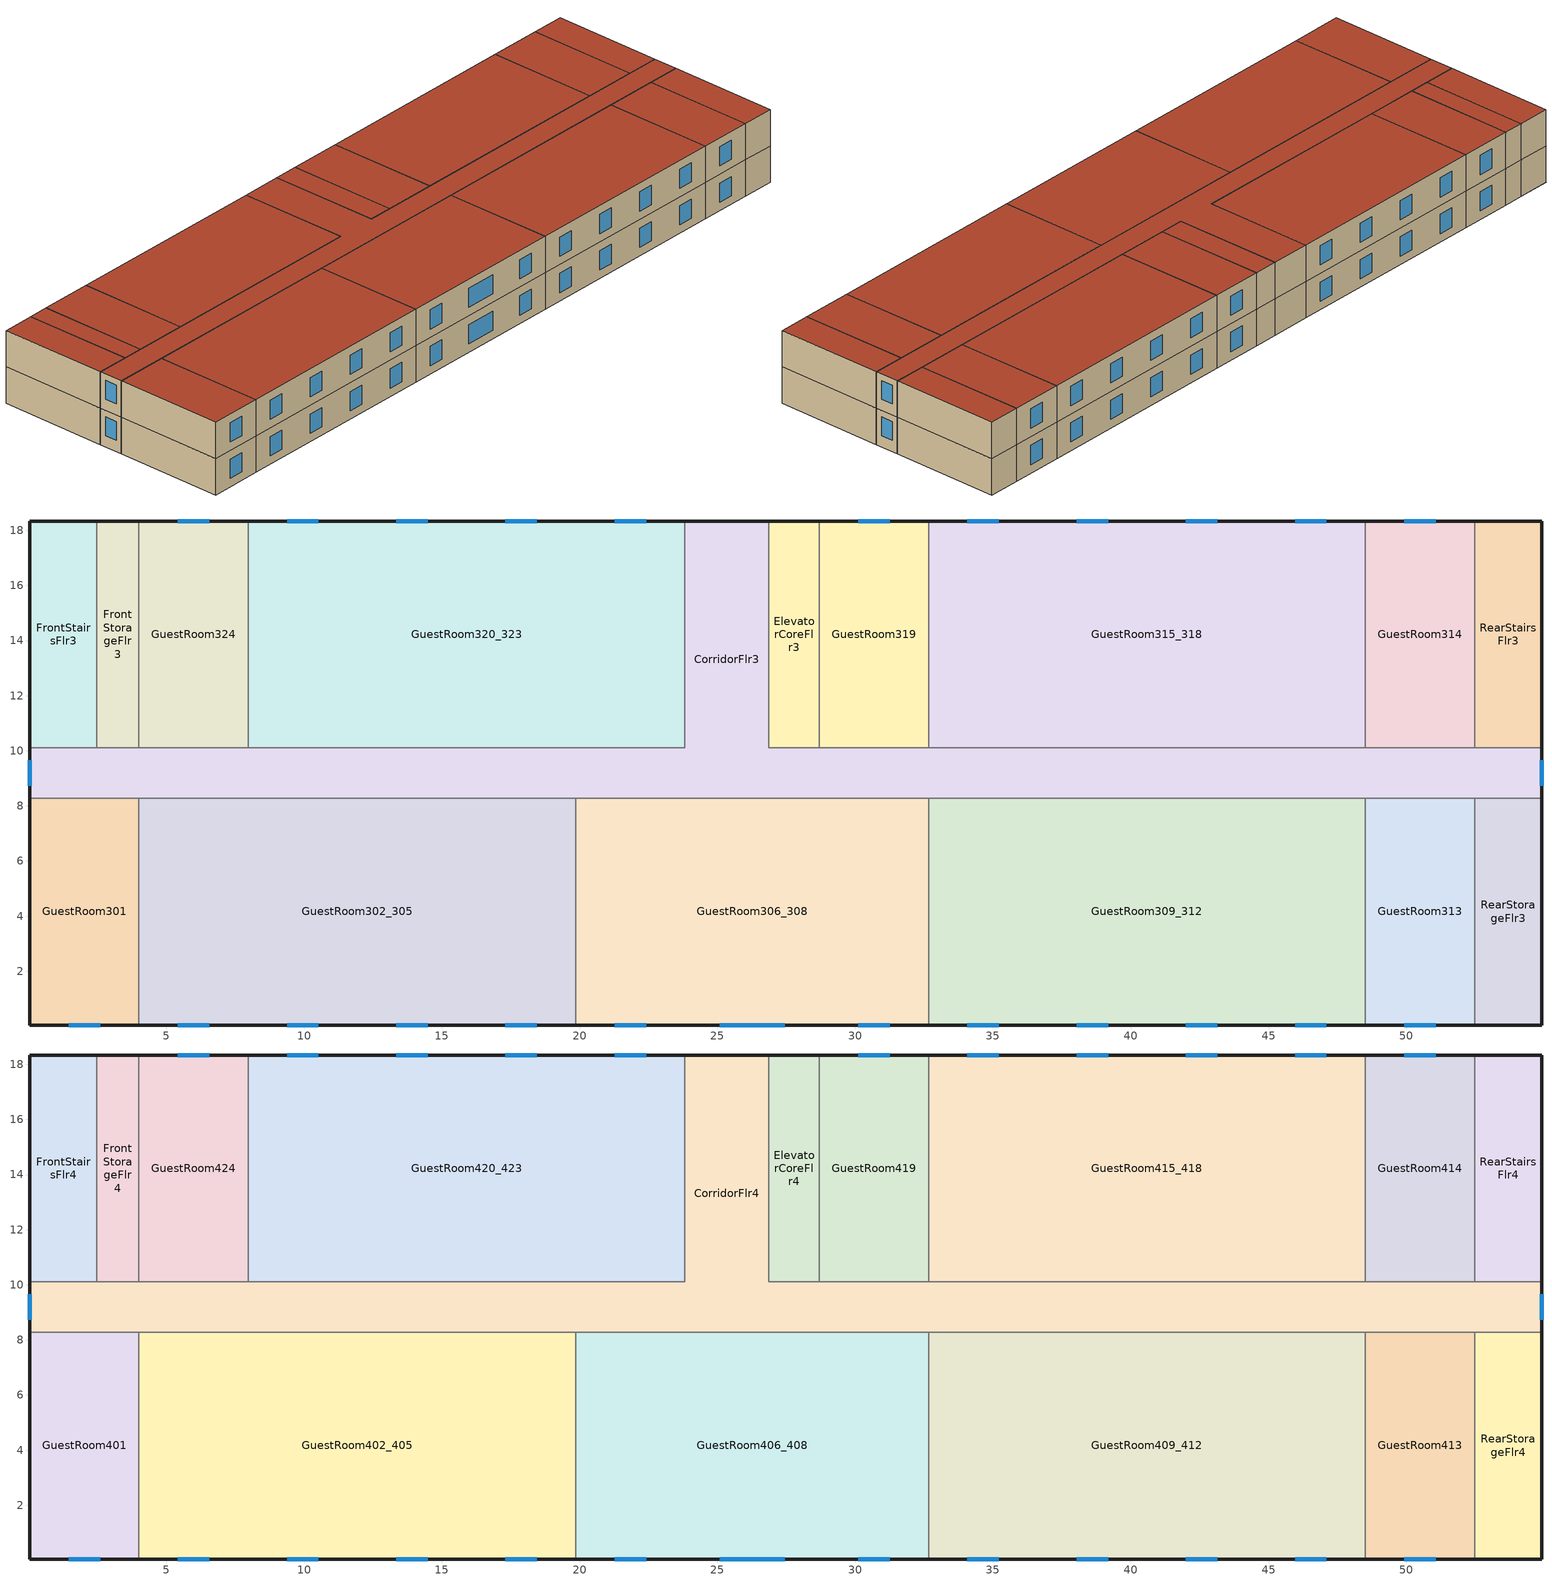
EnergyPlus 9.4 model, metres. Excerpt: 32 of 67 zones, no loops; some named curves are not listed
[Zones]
CorridorFlr3
 floor to CorridorFlr2 (int_slab_floor): 54.91,8.28 0.05,8.28 0.05,10.11 23.82,10.11 23.82,18.34 26.87,18.34 26.87,10.11 54.91,10.11 z6.1
 wall outside (res_ext_wall): 54.91,8.28 54.91,10.11 / 26.87,18.34 23.82,18.34 / 0.05,10.11 0.05,8.28 z6.1:8.84
 wall to GuestRoom314 (int_wall): 52.47,10.11 48.51,10.11 z6.1:8.84
 wall to GuestRoom315_318 (int_wall): 48.51,10.11 32.66,10.11 z6.1:8.84
 wall to GuestRoom319 (int_wall): 32.66,10.11 28.7,10.11 z6.1:8.84
 wall to ElevatorCoreFlr3 (int_wall): 28.7,10.11 26.87,10.11 26.87,18.34 z6.1:8.84
 wall to GuestRoom320_323 (int_wall): 23.82,18.34 23.82,10.11 7.97,10.11 z6.1:8.84
 wall to GuestRoom324 (int_wall): 7.97,10.11 4.01,10.11 z6.1:8.84
 wall to FrontStorageFlr3 (int_wall): 4.01,10.11 2.49,10.11 z6.1:8.84
 wall to FrontStairsFlr3 (int_wall): 2.49,10.11 0.05,10.11 z6.1:8.84
 wall to GuestRoom301 (int_wall): 0.05,8.28 4.01,8.28 z6.1:8.84
 wall to GuestRoom302_305 (int_wall): 4.01,8.28 19.86,8.28 z6.1:8.84
 wall to GuestRoom306_308 (int_wall): 19.86,8.28 32.66,8.28 z6.1:8.84
 wall to GuestRoom309_312 (int_wall): 32.66,8.28 48.51,8.28 z6.1:8.84
 wall to GuestRoom313 (int_wall): 48.51,8.28 52.47,8.28 z6.1:8.84
 wall to RearStorageFlr3 (int_wall): 52.47,8.28 54.91,8.28 z6.1:8.84
 wall to RearStairsFlr3 (int_wall): 54.91,10.11 52.47,10.11 z6.1:8.84
 window (Window_U_0.42_SHGC_0.40): 54.91,8.73 54.91,9.66 / 0.05,9.66 0.05,8.73 z6.94:8.36
ElevatorCoreFlr3
 floor to ElevatorCoreFlr2 (int_slab_floor): 28.7,10.11 26.87,10.11 26.87,18.34 28.7,18.34 z6.1
 wall outside (res_ext_wall): 28.7,18.34 26.87,18.34 z6.1:8.84
 wall to GuestRoom319 (int_wall): 28.7,10.11 28.7,18.34 z6.1:8.84
FrontStairsFlr3
 floor to FrontStairsFlr2 (int_slab_floor): 2.49,10.11 0.05,10.11 0.05,18.34 2.49,18.34 z6.1
 wall outside (res_ext_wall): 2.49,18.34 0.05,18.34 0.05,10.11 z6.1:8.84
 wall to FrontStorageFlr3 (int_wall): 2.49,10.11 2.49,18.34 z6.1:8.84
FrontStorageFlr3
 floor to FrontStorageFlr2 (int_slab_floor): 4.01,10.11 2.49,10.11 2.49,18.34 4.01,18.34 z6.1
 wall outside (res_ext_wall): 4.01,18.34 2.49,18.34 z6.1:8.84
 wall to GuestRoom324 (int_wall): 4.01,10.11 4.01,18.34 z6.1:8.84
GuestRoom301
 floor to GuestRoom201 (int_slab_floor): 4.01,0.05 0.05,0.05 0.05,8.28 4.01,8.28 z6.1
 wall outside (res_ext_wall): 0.05,8.28 0.05,0.05 4.01,0.05 z6.1:8.84
 wall to GuestRoom302_305 (int_wall): 4.01,0.05 4.01,8.28 z6.1:8.84
 window (Window_U_0.42_SHGC_0.40): 1.46,0.05 2.6,0.05 z6.75:8.19
GuestRoom302_305
 floor to GuestRoom202_205 (int_slab_floor): 19.86,0.05 4.01,0.05 4.01,8.28 19.86,8.28 z6.1
 wall outside (res_ext_wall): 4.01,0.05 19.86,0.05 z6.1:8.84
 wall to GuestRoom306_308 (int_wall): 19.86,0.05 19.86,8.28 z6.1:8.84
 window (Window_U_0.42_SHGC_0.40): 5.42,0.05 6.56,0.05 / 9.39,0.05 10.52,0.05 / 13.35,0.05 14.49,0.05 / 17.31,0.05 18.45,0.05 z6.75:8.19
GuestRoom306_308
 floor to GuestRoom206_208 (int_slab_floor): 32.66,0.05 19.86,0.05 19.86,8.28 32.66,8.28 z6.1
 wall outside (res_ext_wall): 19.86,0.05 32.66,0.05 z6.1:8.84
 wall to GuestRoom309_312 (int_wall): 32.66,0.05 32.66,8.28 z6.1:8.84
 window (Window_U_0.42_SHGC_0.40): 21.27,0.05 22.41,0.05 / 25.08,0.05 27.44,0.05 / 30.11,0.05 31.25,0.05 z6.75:8.19
GuestRoom309_312
 floor to GuestRoom209_212 (int_slab_floor): 48.51,0.05 32.66,0.05 32.66,8.28 48.51,8.28 z6.1
 wall outside (res_ext_wall): 32.66,0.05 48.51,0.05 z6.1:8.84
 wall to GuestRoom313 (int_wall): 48.51,0.05 48.51,8.28 z6.1:8.84
 window (Window_U_0.42_SHGC_0.40): 34.07,0.05 35.21,0.05 / 38.04,0.05 39.18,0.05 / 42,0.05 43.14,0.05 / 45.96,0.05 47.1,0.05 z6.75:8.19
GuestRoom313
 floor to GuestRoom213 (int_slab_floor): 52.47,0.05 48.51,0.05 48.51,8.28 52.47,8.28 z6.1
 wall outside (res_ext_wall): 48.51,0.05 52.47,0.05 z6.1:8.84
 wall to RearStorageFlr3 (int_wall): 52.47,0.05 52.47,8.28 z6.1:8.84
 window (Window_U_0.42_SHGC_0.40): 49.92,0.05 51.06,0.05 z6.75:8.19
GuestRoom314
 floor to GuestRoom214 (int_slab_floor): 52.47,10.11 48.51,10.11 48.51,18.34 52.47,18.34 z6.1
 wall outside (res_ext_wall): 52.47,18.34 48.51,18.34 z6.1:8.84
 wall to GuestRoom315_318 (int_wall): 48.51,18.34 48.51,10.11 z6.1:8.84
 wall to RearStairsFlr3 (int_wall): 52.47,10.11 52.47,18.34 z6.1:8.84
 window (Window_U_0.42_SHGC_0.40): 51.06,18.34 49.92,18.34 z6.75:8.19
GuestRoom315_318
 floor to GuestRoom215_218 (int_slab_floor): 48.51,10.11 32.66,10.11 32.66,18.34 48.51,18.34 z6.1
 wall outside (res_ext_wall): 48.51,18.34 32.66,18.34 z6.1:8.84
 wall to GuestRoom319 (int_wall): 32.66,18.34 32.66,10.11 z6.1:8.84
 window (Window_U_0.42_SHGC_0.40): 47.1,18.34 45.96,18.34 / 43.14,18.34 42,18.34 / 39.18,18.34 38.04,18.34 / 35.21,18.34 34.07,18.34 z6.75:8.19
GuestRoom319
 floor to GuestRoom219 (int_slab_floor): 32.66,10.11 28.7,10.11 28.7,18.34 32.66,18.34 z6.1
 wall outside (res_ext_wall): 32.66,18.34 28.7,18.34 z6.1:8.84
 window (Window_U_0.42_SHGC_0.40): 31.25,18.34 30.11,18.34 z6.75:8.19
GuestRoom320_323
 floor to GuestRoom220_223 (int_slab_floor): 23.82,10.11 7.97,10.11 7.97,18.34 23.82,18.34 z6.1
 wall outside (res_ext_wall): 23.82,18.34 7.97,18.34 z6.1:8.84
 wall to GuestRoom324 (int_wall): 7.97,18.34 7.97,10.11 z6.1:8.84
 window (Window_U_0.42_SHGC_0.40): 22.41,18.34 21.27,18.34 / 18.45,18.34 17.31,18.34 / 14.49,18.34 13.35,18.34 / 10.52,18.34 9.39,18.34 z6.75:8.19
GuestRoom324
 floor to GuestRoom224 (int_slab_floor): 7.97,10.11 4.01,10.11 4.01,18.34 7.97,18.34 z6.1
 wall outside (res_ext_wall): 7.97,18.34 4.01,18.34 z6.1:8.84
 window (Window_U_0.42_SHGC_0.40): 6.56,18.34 5.42,18.34 z6.75:8.19
RearStairsFlr3
 floor to RearStairsFlr2 (int_slab_floor): 54.91,10.11 52.47,10.11 52.47,18.34 54.91,18.34 z6.1
 wall outside (res_ext_wall): 54.91,10.11 54.91,18.34 52.47,18.34 z6.1:8.84
RearStorageFlr3
 floor to RearStorageFlr2 (int_slab_floor): 54.91,0.05 52.47,0.05 52.47,8.28 54.91,8.28 z6.1
 wall outside (res_ext_wall): 52.47,0.05 54.91,0.05 54.91,8.28 z6.1:8.84
CorridorFlr4
 floor to CorridorFlr3 (int_slab_floor): 54.91,8.28 0.05,8.28 0.05,10.11 23.82,10.11 23.82,18.34 26.87,18.34 26.87,10.11 54.91,10.11 z8.84
 wall outside (res_ext_wall): 54.91,8.28 54.91,10.11 / 26.87,18.34 23.82,18.34 / 0.05,10.11 0.05,8.28 z8.84:11.58
 wall to GuestRoom414 (int_wall): 52.47,10.11 48.51,10.11 z8.84:11.58
 wall to GuestRoom415_418 (int_wall): 48.51,10.11 32.66,10.11 z8.84:11.58
 wall to GuestRoom419 (int_wall): 32.66,10.11 28.7,10.11 z8.84:11.58
 wall to ElevatorCoreFlr4 (int_wall): 28.7,10.11 26.87,10.11 26.87,18.34 z8.84:11.58
 wall to GuestRoom420_423 (int_wall): 23.82,18.34 23.82,10.11 7.97,10.11 z8.84:11.58
 wall to GuestRoom424 (int_wall): 7.97,10.11 4.01,10.11 z8.84:11.58
 wall to FrontStorageFlr4 (int_wall): 4.01,10.11 2.49,10.11 z8.84:11.58
 wall to FrontStairsFlr4 (int_wall): 2.49,10.11 0.05,10.11 z8.84:11.58
 wall to GuestRoom401 (int_wall): 0.05,8.28 4.01,8.28 z8.84:11.58
 wall to GuestRoom402_405 (int_wall): 4.01,8.28 19.86,8.28 z8.84:11.58
 wall to GuestRoom406_408 (int_wall): 19.86,8.28 32.66,8.28 z8.84:11.58
 wall to GuestRoom409_412 (int_wall): 32.66,8.28 48.51,8.28 z8.84:11.58
 wall to GuestRoom413 (int_wall): 48.51,8.28 52.47,8.28 z8.84:11.58
 wall to RearStorageFlr4 (int_wall): 52.47,8.28 54.91,8.28 z8.84:11.58
 wall to RearStairsFlr4 (int_wall): 54.91,10.11 52.47,10.11 z8.84:11.58
 window (Window_U_0.42_SHGC_0.40): 54.91,8.73 54.91,9.66 / 0.05,9.66 0.05,8.73 z9.68:11.1
 roof outside (res_roof): 0.05,8.28 54.91,8.28 54.91,10.11 26.87,10.11 26.87,18.34 23.82,18.34 23.82,10.11 0.05,10.11 z11.58
ElevatorCoreFlr4
 floor to ElevatorCoreFlr3 (int_slab_floor): 28.7,10.11 26.87,10.11 26.87,18.34 28.7,18.34 z8.84
 wall outside (res_ext_wall): 28.7,18.34 26.87,18.34 z8.84:11.58
 wall to GuestRoom419 (int_wall): 28.7,10.11 28.7,18.34 z8.84:11.58
 roof outside (res_roof): 26.87,10.11 28.7,10.11 28.7,18.34 26.87,18.34 z11.58
FrontStairsFlr4
 floor to FrontStairsFlr3 (int_slab_floor): 2.49,10.11 0.05,10.11 0.05,18.34 2.49,18.34 z8.84
 wall outside (res_ext_wall): 2.49,18.34 0.05,18.34 0.05,10.11 z8.84:11.58
 wall to FrontStorageFlr4 (int_wall): 2.49,10.11 2.49,18.34 z8.84:11.58
 roof outside (res_roof): 0.05,10.11 2.49,10.11 2.49,18.34 0.05,18.34 z11.58
FrontStorageFlr4
 floor to FrontStorageFlr3 (int_slab_floor): 4.01,10.11 2.49,10.11 2.49,18.34 4.01,18.34 z8.84
 wall outside (res_ext_wall): 4.01,18.34 2.49,18.34 z8.84:11.58
 wall to GuestRoom424 (int_wall): 4.01,10.11 4.01,18.34 z8.84:11.58
 roof outside (res_roof): 2.49,10.11 4.01,10.11 4.01,18.34 2.49,18.34 z11.58
GuestRoom401
 floor to GuestRoom301 (int_slab_floor): 4.01,0.05 0.05,0.05 0.05,8.28 4.01,8.28 z8.84
 wall outside (res_ext_wall): 0.05,8.28 0.05,0.05 4.01,0.05 z8.84:11.58
 wall to GuestRoom402_405 (int_wall): 4.01,0.05 4.01,8.28 z8.84:11.58
 window (Window_U_0.42_SHGC_0.40): 1.46,0.05 2.6,0.05 z9.49:10.93
 roof outside (res_roof): 0.05,0.05 4.01,0.05 4.01,8.28 0.05,8.28 z11.58
GuestRoom402_405
 floor to GuestRoom302_305 (int_slab_floor): 19.86,0.05 4.01,0.05 4.01,8.28 19.86,8.28 z8.84
 wall outside (res_ext_wall): 4.01,0.05 19.86,0.05 z8.84:11.58
 wall to GuestRoom406_408 (int_wall): 19.86,0.05 19.86,8.28 z8.84:11.58
 window (Window_U_0.42_SHGC_0.40): 5.42,0.05 6.56,0.05 / 9.39,0.05 10.52,0.05 / 13.35,0.05 14.49,0.05 / 17.31,0.05 18.45,0.05 z9.49:10.93
 roof outside (res_roof): 4.01,0.05 19.86,0.05 19.86,8.28 4.01,8.28 z11.58
GuestRoom406_408
 floor to GuestRoom306_308 (int_slab_floor): 32.66,0.05 19.86,0.05 19.86,8.28 32.66,8.28 z8.84
 wall outside (res_ext_wall): 19.86,0.05 32.66,0.05 z8.84:11.58
 wall to GuestRoom409_412 (int_wall): 32.66,0.05 32.66,8.28 z8.84:11.58
 window (Window_U_0.42_SHGC_0.40): 21.27,0.05 22.41,0.05 / 30.11,0.05 31.25,0.05 / 25.08,0.05 27.44,0.05 z9.49:10.93
 roof outside (res_roof): 19.86,0.05 32.66,0.05 32.66,8.28 19.86,8.28 z11.58
GuestRoom409_412
 floor to GuestRoom309_312 (int_slab_floor): 48.51,0.05 32.66,0.05 32.66,8.28 48.51,8.28 z8.84
 wall outside (res_ext_wall): 32.66,0.05 48.51,0.05 z8.84:11.58
 wall to GuestRoom413 (int_wall): 48.51,0.05 48.51,8.28 z8.84:11.58
 window (Window_U_0.42_SHGC_0.40): 34.07,0.05 35.21,0.05 / 38.04,0.05 39.18,0.05 / 42,0.05 43.14,0.05 / 45.96,0.05 47.1,0.05 z9.49:10.93
 roof outside (res_roof): 32.66,0.05 48.51,0.05 48.51,8.28 32.66,8.28 z11.58
GuestRoom413
 floor to GuestRoom313 (int_slab_floor): 52.47,0.05 48.51,0.05 48.51,8.28 52.47,8.28 z8.84
 wall outside (res_ext_wall): 48.51,0.05 52.47,0.05 z8.84:11.58
 wall to RearStorageFlr4 (int_wall): 52.47,0.05 52.47,8.28 z8.84:11.58
 window (Window_U_0.42_SHGC_0.40): 49.92,0.05 51.06,0.05 z9.49:10.93
 roof outside (res_roof): 48.51,0.05 52.47,0.05 52.47,8.28 48.51,8.28 z11.58
GuestRoom414
 floor to GuestRoom314 (int_slab_floor): 52.47,10.11 48.51,10.11 48.51,18.34 52.47,18.34 z8.84
 wall outside (res_ext_wall): 52.47,18.34 48.51,18.34 z8.84:11.58
 wall to GuestRoom415_418 (int_wall): 48.51,18.34 48.51,10.11 z8.84:11.58
 wall to RearStairsFlr4 (int_wall): 52.47,10.11 52.47,18.34 z8.84:11.58
 window (Window_U_0.42_SHGC_0.40): 51.06,18.34 49.92,18.34 z9.49:10.93
 roof outside (res_roof): 48.51,10.11 52.47,10.11 52.47,18.34 48.51,18.34 z11.58
GuestRoom415_418
 floor to GuestRoom315_318 (int_slab_floor): 48.51,10.11 32.66,10.11 32.66,18.34 48.51,18.34 z8.84
 wall outside (res_ext_wall): 48.51,18.34 32.66,18.34 z8.84:11.58
 wall to GuestRoom419 (int_wall): 32.66,18.34 32.66,10.11 z8.84:11.58
 window (Window_U_0.42_SHGC_0.40): 47.1,18.34 45.96,18.34 / 43.14,18.34 42,18.34 / 39.18,18.34 38.04,18.34 / 35.21,18.34 34.07,18.34 z9.49:10.93
 roof outside (res_roof): 32.66,10.11 48.51,10.11 48.51,18.34 32.66,18.34 z11.58
GuestRoom419
 floor to GuestRoom319 (int_slab_floor): 32.66,10.11 28.7,10.11 28.7,18.34 32.66,18.34 z8.84
 wall outside (res_ext_wall): 32.66,18.34 28.7,18.34 z8.84:11.58
 window (Window_U_0.42_SHGC_0.40): 31.25,18.34 30.11,18.34 z9.49:10.93
 roof outside (res_roof): 28.7,10.11 32.66,10.11 32.66,18.34 28.7,18.34 z11.58
GuestRoom420_423
 floor to GuestRoom320_323 (int_slab_floor): 23.82,10.11 7.97,10.11 7.97,18.34 23.82,18.34 z8.84
 wall outside (res_ext_wall): 23.82,18.34 7.97,18.34 z8.84:11.58
 wall to GuestRoom424 (int_wall): 7.97,18.34 7.97,10.11 z8.84:11.58
 window (Window_U_0.42_SHGC_0.40): 22.41,18.34 21.27,18.34 / 18.45,18.34 17.31,18.34 / 14.49,18.34 13.35,18.34 / 10.52,18.34 9.39,18.34 z9.49:10.93
 roof outside (res_roof): 7.97,10.11 23.82,10.11 23.82,18.34 7.97,18.34 z11.58
GuestRoom424
 floor to GuestRoom324 (int_slab_floor): 7.97,10.11 4.01,10.11 4.01,18.34 7.97,18.34 z8.84
 wall outside (res_ext_wall): 7.97,18.34 4.01,18.34 z8.84:11.58
 window (Window_U_0.42_SHGC_0.40): 6.56,18.34 5.42,18.34 z9.49:10.93
 roof outside (res_roof): 4.01,10.11 7.97,10.11 7.97,18.34 4.01,18.34 z11.58
RearStairsFlr4
 floor to RearStairsFlr3 (int_slab_floor): 54.91,10.11 52.47,10.11 52.47,18.34 54.91,18.34 z8.84
 wall outside (res_ext_wall): 54.91,10.11 54.91,18.34 52.47,18.34 z8.84:11.58
 roof outside (res_roof): 52.47,10.11 54.91,10.11 54.91,18.34 52.47,18.34 z11.58
RearStorageFlr4
 floor to RearStorageFlr3 (int_slab_floor): 54.91,0.05 52.47,0.05 52.47,8.28 54.91,8.28 z8.84
 wall outside (res_ext_wall): 52.47,0.05 54.91,0.05 54.91,8.28 z8.84:11.58
 roof outside (res_roof): 52.47,0.05 54.91,0.05 54.91,8.28 52.47,8.28 z11.58
[Building]
Small Hotel: Loads convergence tolerance value=0.04; Maximum number of warmup days=25; Minimum number of warmup days=6; North axis=180; Solar distribution=FullExterior; Temperature convergence tolerance value=0.4; Terrain=Suburbs
[Site:GroundTemperature:BuildingSurface]
20.29, 20.26, 20.31, 20.33, 20.45, 20.61, 20.73, 20.78, 20.78, 20.65, 20.5, 20.36
[Site:Location]
Denver-Aurora-Buckley.AFB_CO_USA WMO=724695: Elevation=1726; Latitude=39.72; Longitude=-104.75; Time zone=-7
[Site:WaterMainsTemperature]
Annual average outdoor air temperature=9.95; Calculation method=Correlation; Maximum difference in monthly average outdoor air temperatures=23.7
[SizingPeriod:DesignDay] Barometric pressure=82237; Day of month=21; Daylight saving time indicator=No; Dry bulb temperature range modifier type=DefaultMultipliers; Humidity condition type=WetBulb; Rain indicator=No; Snow indicator=No
Name | Ashrae clear sky optical depth for beam irradiance taub | Ashrae clear sky optical depth for diffuse irradiance taud | Daily dry bulb temperature range | Day type | Maximum dry bulb temperature | Month | Solar model indicator | Wetbulb or dewpoint at maximum dry bulb | Wind direction | Wind speed | Sky clearness
Denver-Aurora-Buckley.AFB_CO_USA Ann Clg .4% Condns DB=>MWB | 0.423 | 2.02 | 14.8 | SummerDesignDay | 33.9 | 7 | ASHRAETau | 15 | 30 | 3.6
Denver-Aurora-Buckley.AFB_CO_USA Ann Htg 99.6% Condns DB |  |  | 0 | WinterDesignDay | -17.9 | 12 | ASHRAEClearSky | -17.9 | 180 | 2.5 | 0
[Construction]
Window_U_0.42_SHGC_0.40: LoE TINT 6MM, AIR 6MM, CLEAR 6MM
int_slab_floor: 100mm Normalweight concrete floor, CP02 CARPET PAD
int_wall: G01 13mm gypsum board, G01 13mm gypsum board
res_ext_wall: F07 25mm stucco, G01 16mm gypsum board, Res_Exterior_Wall_Insulation, G01 16mm gypsum board
res_roof: F13 Built-up roofing, Res_Roof_Insulation, F08 Metal surface
[Material]
Name | Conductivity | Density | Roughness | Specific heat | Thickness | Solar absorptance | Thermal absorptance | Visible absorptance
100mm Normalweight concrete floor | 2.31 | 2322 | MediumRough | 832 | 0.1016
F07 25mm stucco | 0.72 | 1856 | Smooth | 840 | 0.0254 | 0.7 | 0.9 | 0.7
F08 Metal surface | 45.28 | 7824 | Smooth | 500 | 0.0008
F13 Built-up roofing | 0.16 | 1120 | Rough | 1460 | 0.0095 | 0.77 | 0.9
G01 13mm gypsum board | 0.16 | 800 | Smooth | 1090 | 0.0127 | 0.7 | 0.9 | 0.5
G01 16mm gypsum board | 0.16 | 800 | MediumSmooth | 1090 | 0.0159
[Material:NoMass] Solar absorptance=0.7; Thermal absorptance=0.9
Name | Roughness | Thermal resistance | Visible absorptance
CP02 CARPET PAD | VeryRough | 0.21648 | 0.8
Res_Exterior_Wall_Insulation | MediumSmooth | 2.81828 | 0.7
Res_Roof_Insulation | MediumSmooth | 5.30668 | 0.7
[WindowMaterial:Gas]
AIR 6MM: Gas type=Air; Thickness=0.0063
[WindowMaterial:Glazing] Conductivity=0.9; Front side infrared hemispherical emissivity=0.84; Infrared transmittance at normal incidence=0; Optical data type=SpectralAverage; Thickness=0.006
Name | Back side infrared hemispherical emissivity | Back side solar reflectance at normal incidence | Back side visible reflectance at normal incidence | Front side solar reflectance at normal incidence | Front side visible reflectance at normal incidence | Solar transmittance at normal incidence | Visible transmittance at normal incidence
CLEAR 6MM | 0.84 | 0.071 | 0.08 | 0.071 | 0.08 | 0.775 | 0.881
LoE TINT 6MM | 0.1 | 0.2 | 0.054 | 0.093 | 0.035 | 0.36 | 0.5
[AvailabilityManager:Scheduled] Schedule=COMPACT HVAC-ALWAYS 1
SAC_Exc_EmpLge_RestRm Availability Manager; SAC_FrontLounge Availability Manager; SAC_FrontOffice Availability Manager; SAC_MeetingRoom Availability Manager
[Coil:Cooling:DX:SingleSpeed] Availability schedule=COMPACT HVAC-ALWAYS 1; Condenser type=AirCooled; Crankcase heater capacity=0; Energy input ratio function of flow fraction curve=PTAC Cooling Coil EIR-FF; Energy input ratio function of temperature curve=PTAC Cooling Coil EIR-FT; Evaporative condenser effectiveness=0; Evaporative condenser pump rated power consumption=0; Gross rated cooling cop=3.81; Gross rated sensible heat ratio=Autosize; Latent capacity time constant=0; Maximum cycling rate=0; Maximum outdoor dry bulb temperature for crankcase heater operation=10; Nominal time for condensate removal to begin=0; Part load fraction correlation curve=PTAC Cooling Coil PLF-FPLR; Ratio of initial moisture evaporation rate and steady state latent capacity=0; Total cooling capacity function of flow fraction curve=PTAC Cooling Coil Cap-FF; Total cooling capacity function of temperature curve=PTAC Cooling Coil Cap-FT
Name | Gross rated total cooling capacity | Rated air flow rate
101 PTAC Cooling Coil; 102 PTAC Cooling Coil; 103 PTAC Cooling Coil; 104 PTAC Cooling Coil; 105 PTAC Cooling Coil; 201 PTAC Cooling Coil; 213 PTAC Cooling Coil; 214 PTAC Cooling Coil; 219 PTAC Cooling Coil; 224 PTAC Cooling Coil; 301 PTAC Cooling Coil; 313 PTAC Cooling Coil; 314 PTAC Cooling Coil; 319 PTAC Cooling Coil; 324 PTAC Cooling Coil; 401 PTAC Cooling Coil; 413 PTAC Cooling Coil; 414 PTAC Cooling Coil; 419 PTAC Cooling Coil; 424 PTAC Cooling Coil; CorridorFlr1 PTAC Cooling Coil; CorridorFlr2 PTAC Cooling Coil; CorridorFlr3 PTAC Cooling Coil; CorridorFlr4 PTAC Cooling Coil | 2637.75 | 0.1298
202_205 PTAC Cooling Coil; 209_212 PTAC Cooling Coil; 215_218 PTAC Cooling Coil; 220_223 PTAC Cooling Coil; 302_305 PTAC Cooling Coil; 309_312 PTAC Cooling Coil; 315_318 PTAC Cooling Coil; 320_323 PTAC Cooling Coil; 402_405 PTAC Cooling Coil; 409_412 PTAC Cooling Coil; 415_418 PTAC Cooling Coil; 420_423 PTAC Cooling Coil | 10551 | 0.5192
206_208 PTAC Cooling Coil; 306_308 PTAC Cooling Coil; 406_408 PTAC Cooling Coil | 7913.25 | 0.3894
[Coil:Heating:Electric] Availability schedule=COMPACT HVAC-ALWAYS 1; Efficiency=1; Nominal capacity=Autosize
101 PTAC Heating Coil; 102 PTAC Heating Coil; 103 PTAC Heating Coil; 104 PTAC Heating Coil; 105 PTAC Heating Coil; 201 PTAC Heating Coil; 202_205 PTAC Heating Coil; 206_208 PTAC Heating Coil; 209_212 PTAC Heating Coil; 213 PTAC Heating Coil; 214 PTAC Heating Coil; 215_218 PTAC Heating Coil; 219 PTAC Heating Coil; 220_223 PTAC Heating Coil; 224 PTAC Heating Coil; 301 PTAC Heating Coil; 302_305 PTAC Heating Coil; 306_308 PTAC Heating Coil; 309_312 PTAC Heating Coil; 313 PTAC Heating Coil; 314 PTAC Heating Coil; 315_318 PTAC Heating Coil; 319 PTAC Heating Coil; 320_323 PTAC Heating Coil; 324 PTAC Heating Coil; 401 PTAC Heating Coil; 402_405 PTAC Heating Coil; 406_408 PTAC Heating Coil; 409_412 PTAC Heating Coil; 413 PTAC Heating Coil; 414 PTAC Heating Coil; 415_418 PTAC Heating Coil; 419 PTAC Heating Coil; 420_423 PTAC Heating Coil; 424 PTAC Heating Coil; CorridorFlr1 PTAC Heating Coil; CorridorFlr2 PTAC Heating Coil; CorridorFlr3 PTAC Heating Coil; CorridorFlr4 PTAC Heating Coil; FrontStairsFlr1UnitHeaterHeatingCoil; FrontStairsFlr2UnitHeaterHeatingCoil; FrontStairsFlr3UnitHeaterHeatingCoil; FrontStairsFlr4UnitHeaterHeatingCoil; MechRmUnitHeaterHeatingCoil; RearStairsFlr1UnitHeaterHeatingCoil; RearStairsFlr2UnitHeaterHeatingCoil; RearStairsFlr3UnitHeaterHeatingCoil; RearStairsFlr4UnitHeaterHeatingCoil
[DesignSpecification:OutdoorAir] Outdoor air flow per person=0; Outdoor air flow per zone=0; Outdoor air method=Flow/Area
Name | Outdoor air flow per zone floor area
SZ DSOA CorridorFlr3; SZ DSOA CorridorFlr4; SZ DSOA FrontStairsFlr3; SZ DSOA FrontStairsFlr4; SZ DSOA RearStairsFlr3; SZ DSOA RearStairsFlr4 | 0.000304682
SZ DSOA GuestRoom301; SZ DSOA GuestRoom302_305; SZ DSOA GuestRoom309_312; SZ DSOA GuestRoom313; SZ DSOA GuestRoom314; SZ DSOA GuestRoom315_318; SZ DSOA GuestRoom319; SZ DSOA GuestRoom320_323; SZ DSOA GuestRoom324; SZ DSOA GuestRoom401; SZ DSOA GuestRoom402_405; SZ DSOA GuestRoom409_412; SZ DSOA GuestRoom413; SZ DSOA GuestRoom414; SZ DSOA GuestRoom415_418; SZ DSOA GuestRoom419; SZ DSOA GuestRoom420_423; SZ DSOA GuestRoom424 | 0.000413173
SZ DSOA GuestRoom306_308; SZ DSOA GuestRoom406_408 | 0.000405419
[ElectricEquipment] End use subcategory=General; Fraction latent=0; Fraction lost=0; Fraction radiant=0.5
Name | Zone or zonelist | Design level | Design level calculation method | Schedule | Watts per zone floor area
CorridorFlr3_PlugLoad | CorridorFlr3 | 0 | EquipmentLevel | AlwaysOff
CorridorFlr4_PlugLoad | CorridorFlr4 | 0 | EquipmentLevel | AlwaysOff
ElevatorCoreFlr3_PlugLoad | ElevatorCoreFlr3 | 0 | EquipmentLevel | AlwaysOff
ElevatorCoreFlr4_PlugLoad | ElevatorCoreFlr4 | 0 | EquipmentLevel | AlwaysOff
FrontStairsFlr3_PlugLoad | FrontStairsFlr3 | 0 | EquipmentLevel | AlwaysOff
FrontStairsFlr4_PlugLoad | FrontStairsFlr4 | 0 | EquipmentLevel | AlwaysOff
FrontStorageFlr3_PlugLoad | FrontStorageFlr3 | 0 | EquipmentLevel | AlwaysOff
FrontStorageFlr4_PlugLoad | FrontStorageFlr4 | 0 | EquipmentLevel | AlwaysOff
GuestRoom301_PlugLoad | GuestRoom301 |  | Watts/Area | AlwaysOff | 11.8935
GuestRoom302_305_PlugLoad | GuestRoom302_305 |  | Watts/Area | AlwaysOff | 11.8935
GuestRoom306_308_PlugLoad | GuestRoom306_308 |  | Watts/Area | AlwaysOff | 11.8935
GuestRoom309_312_PlugLoad | GuestRoom309_312 |  | Watts/Area | Guestroom_Eqp_Sch_Adva | 11.8935
GuestRoom313_PlugLoad | GuestRoom313 |  | Watts/Area | AlwaysOff | 11.8935
GuestRoom314_PlugLoad | GuestRoom314 |  | Watts/Area | Guestroom_Eqp_Sch_Adva | 11.8935
GuestRoom315_318_PlugLoad | GuestRoom315_318 |  | Watts/Area | Guestroom_Eqp_Sch_Adva | 11.8935
GuestRoom319_PlugLoad | GuestRoom319 |  | Watts/Area | AlwaysOff | 11.8935
GuestRoom320_323_PlugLoad | GuestRoom320_323 |  | Watts/Area | Guestroom_Eqp_Sch_Adva | 11.8935
GuestRoom324_PlugLoad | GuestRoom324 |  | Watts/Area | AlwaysOff | 11.8935
GuestRoom401_PlugLoad | GuestRoom401 |  | Watts/Area | Guestroom_Eqp_Sch_Adva | 11.8935
GuestRoom402_405_PlugLoad | GuestRoom402_405 |  | Watts/Area | AlwaysOff | 11.8935
GuestRoom406_408_PlugLoad | GuestRoom406_408 |  | Watts/Area | AlwaysOff | 11.8935
GuestRoom409_412_PlugLoad | GuestRoom409_412 |  | Watts/Area | Guestroom_Eqp_Sch_Adva | 11.8935
GuestRoom413_PlugLoad | GuestRoom413 |  | Watts/Area | AlwaysOff | 11.8935
GuestRoom414_PlugLoad | GuestRoom414 |  | Watts/Area | AlwaysOff | 11.8935
GuestRoom415_418_PlugLoad | GuestRoom415_418 |  | Watts/Area | Guestroom_Eqp_Sch_Adva | 11.8935
GuestRoom419_PlugLoad | GuestRoom419 |  | Watts/Area | Guestroom_Eqp_Sch_Adva | 11.8935
GuestRoom420_423_PlugLoad | GuestRoom420_423 |  | Watts/Area | Guestroom_Eqp_Sch_Adva | 11.8935
GuestRoom424_PlugLoad | GuestRoom424 |  | Watts/Area | Guestroom_Eqp_Sch_Adva | 11.8935
RearStairsFlr3_PlugLoad | RearStairsFlr3 | 0 | EquipmentLevel | AlwaysOff
RearStairsFlr4_PlugLoad | RearStairsFlr4 | 0 | EquipmentLevel | AlwaysOff
RearStorageFlr3_PlugLoad | RearStorageFlr3 | 0 | EquipmentLevel | AlwaysOff
RearStorageFlr4_PlugLoad | RearStorageFlr4 | 0 | EquipmentLevel | AlwaysOff
[EnergyManagementSystem:Actuator] Actuated component control type=Schedule Value
Name | Actuated component type | Actuated component unique
N_Guestroom_CLGSETP_Vent_CTRL | Schedule:Compact | N Adva_OccGuestRoom_ClgSP_Sch
N_Guestroom_HTGSETP_Vent_CTRL | Schedule:Compact | N Adva_OccGuestRoom_HtgSP_Sch
SAC_Exc_Timestep_Econ_Eff | Schedule:Constant | SAC_Exc_Timestep_Econ_Eff_SCH
SAC_FL_Timestep_Econ_Eff | Schedule:Constant | SAC_FL_Timestep_Econ_Eff_SCH
SAC_FO_Timestep_Econ_Eff | Schedule:Constant | SAC_FO_Timestep_Econ_Eff_SCH
SAC_MR_Timestep_Econ_Eff | Schedule:Constant | SAC_MR_Timestep_Econ_Eff_SCH
S_Guestroom_CLGSETP_Vent_CTRL | Schedule:Compact | S Adva_OccGuestRoom_ClgSP_Sch
S_Guestroom_HTGSETP_Vent_CTRL | Schedule:Compact | S Adva_OccGuestRoom_HtgSP_Sch
[EnergyManagementSystem:Sensor] Output variable or output meter=Zone Ventilation Standard Density Volume Flow Rate
Name | Output variable or output meter index key
GuestRoom309_312_Sliding_Door_Ventilation_Sensor | GuestRoom309_312
GuestRoom315_318_Sliding_Door_Ventilation_Sensor | GuestRoom315_318
[Exterior:Lights]
Exterior_Lights: Control option=AstronomicalClock; Design level=2819.7; End use subcategory=General; Schedule=Exterior_Lgt_ALWAYS_ON
[Lights] Design level calculation method=Watts/Area; End use subcategory=General Lights; Fraction radiant=0.7; Fraction replaceable=1; Fraction visible=0.2; Lighting level=0; Return air fraction=0
Name | Zone or zonelist | Schedule | Watts per zone floor area
CorridorFlr3_Lights | CorridorFlr3 | BLDG_LIGHT_CORRIDOR_SCH | 8.52502
CorridorFlr4_Lights | CorridorFlr4 | BLDG_LIGHT_CORRIDOR_SCH | 8.52502
ElevatorCoreFlr3_Lights | ElevatorCoreFlr3 | AlwaysOff | 0
ElevatorCoreFlr4_Lights | ElevatorCoreFlr4 | AlwaysOff | 0
FrontStairsFlr3_Lights | FrontStairsFlr3 | BLDG_LIGHT_STAIR_SCH | 6.24307
FrontStairsFlr4_Lights | FrontStairsFlr4 | BLDG_LIGHT_STAIR_SCH | 6.24307
FrontStorageFlr3_Lights | FrontStorageFlr3 | BLDG_LIGHT_STORAGE_SCH | 4.9514
FrontStorageFlr4_Lights | FrontStorageFlr4 | BLDG_LIGHT_STORAGE_SCH | 4.9514
GuestRoom301_Lights | GuestRoom301 | AlwaysOff | 8.28821
GuestRoom302_305_Lights | GuestRoom302_305 | AlwaysOff | 8.28821
GuestRoom306_308_Lights | GuestRoom306_308 | AlwaysOff | 8.28821
GuestRoom309_312_Lights | GuestRoom309_312 | BLDG_LIGHT_GUESTROOM_SCH | 8.28821
GuestRoom313_Lights | GuestRoom313 | AlwaysOff | 8.28821
GuestRoom314_Lights | GuestRoom314 | BLDG_LIGHT_GUESTROOM_SCH | 8.28821
GuestRoom315_318_Lights | GuestRoom315_318 | BLDG_LIGHT_GUESTROOM_SCH | 8.28821
GuestRoom319_Lights | GuestRoom319 | AlwaysOff | 8.28821
GuestRoom320_323_Lights | GuestRoom320_323 | BLDG_LIGHT_GUESTROOM_SCH | 8.28821
GuestRoom324_Lights | GuestRoom324 | AlwaysOff | 8.28821
GuestRoom401_Lights | GuestRoom401 | BLDG_LIGHT_GUESTROOM_SCH | 8.28821
GuestRoom402_405_Lights | GuestRoom402_405 | AlwaysOff | 8.28821
GuestRoom406_408_Lights | GuestRoom406_408 | AlwaysOff | 8.28821
GuestRoom409_412_Lights | GuestRoom409_412 | BLDG_LIGHT_GUESTROOM_SCH | 8.28821
GuestRoom413_Lights | GuestRoom413 | AlwaysOff | 8.28821
GuestRoom414_Lights | GuestRoom414 | AlwaysOff | 8.28821
GuestRoom415_418_Lights | GuestRoom415_418 | BLDG_LIGHT_GUESTROOM_SCH | 8.28821
GuestRoom419_Lights | GuestRoom419 | BLDG_LIGHT_GUESTROOM_SCH | 8.28821
GuestRoom420_423_Lights | GuestRoom420_423 | BLDG_LIGHT_GUESTROOM_SCH | 8.28821
GuestRoom424_Lights | GuestRoom424 | BLDG_LIGHT_GUESTROOM_SCH | 8.28821
RearStairsFlr3_Lights | RearStairsFlr3 | BLDG_LIGHT_STAIR_SCH | 6.24307
RearStairsFlr4_Lights | RearStairsFlr4 | BLDG_LIGHT_STAIR_SCH | 6.24307
RearStorageFlr3_Lights | RearStorageFlr3 | BLDG_LIGHT_STORAGE_SCH | 4.9514
RearStorageFlr4_Lights | RearStorageFlr4 | BLDG_LIGHT_STORAGE_SCH | 4.9514
[People] Activity level schedule=Activity_Sch; Fraction radiant=0.3; Mean radiant temperature calculation type=ZoneAveraged; Number of people calculation method=People; Sensible heat fraction=Autocalculate
Name | Zone or zonelist | Number of people | Number of people schedule
CorridorFlr3_People | CorridorFlr3 | 0 | AlwaysOff
CorridorFlr4_People | CorridorFlr4 | 0 | AlwaysOff
ElevatorCoreFlr3_People | ElevatorCoreFlr3 | 0 | AlwaysOff
ElevatorCoreFlr4_People | ElevatorCoreFlr4 | 0 | AlwaysOff
FrontStairsFlr3_People | FrontStairsFlr3 | 0 | AlwaysOff
FrontStairsFlr4_People | FrontStairsFlr4 | 0 | AlwaysOff
FrontStorageFlr3_People | FrontStorageFlr3 | 0 | AlwaysOff
FrontStorageFlr4_People | FrontStorageFlr4 | 0 | AlwaysOff
GuestRoom301_People | GuestRoom301 | 1.5 | AlwaysOff
GuestRoom302_305_People | GuestRoom302_305 | 6 | AlwaysOff
GuestRoom306_308_People | GuestRoom306_308 | 4.5 | AlwaysOff
GuestRoom309_312_People | GuestRoom309_312 | 6 | GuestRoom_Occ_Sch
GuestRoom313_People | GuestRoom313 | 1.5 | AlwaysOff
GuestRoom314_People | GuestRoom314 | 1.5 | GuestRoom_Occ_Sch
GuestRoom315_318_People | GuestRoom315_318 | 6 | GuestRoom_Occ_Sch
GuestRoom319_People | GuestRoom319 | 1.5 | AlwaysOff
GuestRoom320_323_People | GuestRoom320_323 | 6 | GuestRoom_Occ_Sch
GuestRoom324_People | GuestRoom324 | 1.5 | AlwaysOff
GuestRoom401_People | GuestRoom401 | 1.5 | GuestRoom_Occ_Sch
GuestRoom402_405_People | GuestRoom402_405 | 6 | AlwaysOff
GuestRoom406_408_People | GuestRoom406_408 | 4.5 | AlwaysOff
GuestRoom409_412_People | GuestRoom409_412 | 6 | GuestRoom_Occ_Sch
GuestRoom413_People | GuestRoom413 | 1.5 | AlwaysOff
GuestRoom414_People | GuestRoom414 | 1.5 | AlwaysOff
GuestRoom415_418_People | GuestRoom415_418 | 6 | GuestRoom_Occ_Sch
GuestRoom419_People | GuestRoom419 | 1.5 | GuestRoom_Occ_Sch
GuestRoom420_423_People | GuestRoom420_423 | 6 | GuestRoom_Occ_Sch
GuestRoom424_People | GuestRoom424 | 1.5 | GuestRoom_Occ_Sch
RearStairsFlr3_People | RearStairsFlr3 | 0 | AlwaysOff
RearStairsFlr4_People | RearStairsFlr4 | 0 | AlwaysOff
RearStorageFlr3_People | RearStorageFlr3 | 0 | AlwaysOff
RearStorageFlr4_People | RearStorageFlr4 | 0 | AlwaysOff
[Sizing:Zone] Account for dedicated outdoor air system=No; Cooling design air flow method=DesignDay; Cooling design air flow rate=0; Cooling minimum air flow fraction=0; Dedicated outdoor air high setpoint temperature for design=Autosize; Dedicated outdoor air low setpoint temperature for design=Autosize; Dedicated outdoor air system control strategy=NeutralSupplyAir; Heating design air flow method=DesignDay; Heating design air flow rate=0; Heating maximum air flow fraction=0; Zone cooling design supply air humidity ratio=0.008; Zone cooling design supply air temperature=14; Zone cooling design supply air temperature input method=SupplyAirTemperature; Zone heating design supply air humidity ratio=0.008; Zone heating design supply air temperature=50; Zone heating design supply air temperature input method=SupplyAirTemperature
Name | Design specification outdoor air object
RearStairsFlr3 | SZ DSOA RearStairsFlr3
CorridorFlr3 | SZ DSOA CorridorFlr3
GuestRoom301 | SZ DSOA GuestRoom301
GuestRoom302_305 | SZ DSOA GuestRoom302_305
GuestRoom306_308 | SZ DSOA GuestRoom306_308
GuestRoom309_312 | SZ DSOA GuestRoom309_312
GuestRoom313 | SZ DSOA GuestRoom313
GuestRoom314 | SZ DSOA GuestRoom314
GuestRoom315_318 | SZ DSOA GuestRoom315_318
GuestRoom319 | SZ DSOA GuestRoom319
GuestRoom320_323 | SZ DSOA GuestRoom320_323
GuestRoom324 | SZ DSOA GuestRoom324
FrontStairsFlr3 | SZ DSOA FrontStairsFlr3
RearStairsFlr4 | SZ DSOA RearStairsFlr4
CorridorFlr4 | SZ DSOA CorridorFlr4
GuestRoom401 | SZ DSOA GuestRoom401
GuestRoom402_405 | SZ DSOA GuestRoom402_405
GuestRoom406_408 | SZ DSOA GuestRoom406_408
GuestRoom409_412 | SZ DSOA GuestRoom409_412
GuestRoom413 | SZ DSOA GuestRoom413
GuestRoom414 | SZ DSOA GuestRoom414
GuestRoom415_418 | SZ DSOA GuestRoom415_418
GuestRoom419 | SZ DSOA GuestRoom419
GuestRoom420_423 | SZ DSOA GuestRoom420_423
GuestRoom424 | SZ DSOA GuestRoom424
FrontStairsFlr4 | SZ DSOA FrontStairsFlr4
[ThermostatSetpoint:DualSetpoint]
Name | Cooling setpoint temperature schedule | Heating setpoint temperature schedule
CommonArea Thermostat Dual SP Control | CommonArea_ClgSP_Sch | CommonArea_HtgSP_Sch
N Adva VentCtrl OccGuestRoom Thermostat Dual SP Control; S Adva VentCtrl OccGuestRoom Thermostat Dual SP Control | Adva_VentCtrl_OccGuestRoom_ClgSP_Sch | Adva_VentCtrl_OccGuestRoom_HtgSP_Sch
VacGuestRoom Thermostat Dual SP Control | VacGuestRoom_ClgSP_Sch | VacGuestRoom_HtgSP_Sch
[ThermostatSetpoint:SingleHeating]
SemiHeated_HtgSP: Setpoint temperature schedule=SemiHeated_HtgSP_Sch
[Zone] Multiplier=1; Type=1
CorridorFlr3; CorridorFlr4; ElevatorCoreFlr3; ElevatorCoreFlr4; FrontStairsFlr3; FrontStairsFlr4; FrontStorageFlr3; FrontStorageFlr4; GuestRoom301; GuestRoom302_305; GuestRoom306_308; GuestRoom309_312; GuestRoom313; GuestRoom314; GuestRoom315_318; GuestRoom319; GuestRoom320_323; GuestRoom324; GuestRoom401; GuestRoom402_405; GuestRoom406_408; GuestRoom409_412; GuestRoom413; GuestRoom414; GuestRoom415_418; GuestRoom419; GuestRoom420_423; GuestRoom424; RearStairsFlr3; RearStairsFlr4; RearStorageFlr3; RearStorageFlr4
[ZoneControl:Thermostat]
Name | Zone or zonelist | Control 1 | Control type schedule
301 Thermostat | GuestRoom301 | VacGuestRoom Thermostat Dual SP Control | COMPACT HVAC-ALWAYS 4
302_305 Thermostat | GuestRoom302_305 | VacGuestRoom Thermostat Dual SP Control | COMPACT HVAC-ALWAYS 4
306_308 Thermostat | GuestRoom306_308 | VacGuestRoom Thermostat Dual SP Control | COMPACT HVAC-ALWAYS 4
309_312 Thermostat | GuestRoom309_312 | N Adva VentCtrl OccGuestRoom Thermostat Dual SP Control | COMPACT HVAC-ALWAYS 4
313 Thermostat | GuestRoom313 | VacGuestRoom Thermostat Dual SP Control | COMPACT HVAC-ALWAYS 4
314 Thermostat | GuestRoom314 | S Adva VentCtrl OccGuestRoom Thermostat Dual SP Control | COMPACT HVAC-ALWAYS 4
315_318 Thermostat | GuestRoom315_318 | S Adva VentCtrl OccGuestRoom Thermostat Dual SP Control | COMPACT HVAC-ALWAYS 4
319 Thermostat | GuestRoom319 | VacGuestRoom Thermostat Dual SP Control | COMPACT HVAC-ALWAYS 4
320_323 Thermostat | GuestRoom320_323 | S Adva VentCtrl OccGuestRoom Thermostat Dual SP Control | COMPACT HVAC-ALWAYS 4
324 Thermostat | GuestRoom324 | VacGuestRoom Thermostat Dual SP Control | COMPACT HVAC-ALWAYS 4
401 Thermostat | GuestRoom401 | N Adva VentCtrl OccGuestRoom Thermostat Dual SP Control | COMPACT HVAC-ALWAYS 4
402_405 Thermostat | GuestRoom402_405 | VacGuestRoom Thermostat Dual SP Control | COMPACT HVAC-ALWAYS 4
406_408 Thermostat | GuestRoom406_408 | VacGuestRoom Thermostat Dual SP Control | COMPACT HVAC-ALWAYS 4
409_412 Thermostat | GuestRoom409_412 | N Adva VentCtrl OccGuestRoom Thermostat Dual SP Control | COMPACT HVAC-ALWAYS 4
413 Thermostat | GuestRoom413 | VacGuestRoom Thermostat Dual SP Control | COMPACT HVAC-ALWAYS 4
414 Thermostat | GuestRoom414 | VacGuestRoom Thermostat Dual SP Control | COMPACT HVAC-ALWAYS 4
415_418 Thermostat | GuestRoom415_418 | S Adva VentCtrl OccGuestRoom Thermostat Dual SP Control | COMPACT HVAC-ALWAYS 4
419 Thermostat | GuestRoom419 | S Adva VentCtrl OccGuestRoom Thermostat Dual SP Control | COMPACT HVAC-ALWAYS 4
420_423 Thermostat | GuestRoom420_423 | S Adva VentCtrl OccGuestRoom Thermostat Dual SP Control | COMPACT HVAC-ALWAYS 4
424 Thermostat | GuestRoom424 | S Adva VentCtrl OccGuestRoom Thermostat Dual SP Control | COMPACT HVAC-ALWAYS 4
CorridorFlr3 Thermostat | CorridorFlr3 | CommonArea Thermostat Dual SP Control | COMPACT HVAC-ALWAYS 4
CorridorFlr4 Thermostat | CorridorFlr4 | CommonArea Thermostat Dual SP Control | COMPACT HVAC-ALWAYS 4
FrontStairsFlr3 Thermostat | FrontStairsFlr3 | SemiHeated_HtgSP | COMPACT HVAC-ALWAYS 1
FrontStairsFlr4 Thermostat | FrontStairsFlr4 | SemiHeated_HtgSP | COMPACT HVAC-ALWAYS 1
RearStairsFlr3 Thermostat | RearStairsFlr3 | SemiHeated_HtgSP | COMPACT HVAC-ALWAYS 1
RearStairsFlr4 Thermostat | RearStairsFlr4 | SemiHeated_HtgSP | COMPACT HVAC-ALWAYS 1
[Zone equipment]
GuestRoom301: 301 PTAC
GuestRoom302_305: 302_305 PTAC
GuestRoom306_308: 306_308 PTAC
GuestRoom309_312: 309_312 PTAC
GuestRoom313: 313 PTAC
GuestRoom314: 314 PTAC
GuestRoom315_318: 315_318 PTAC
GuestRoom319: 319 PTAC
GuestRoom320_323: 320_323 PTAC
GuestRoom324: 324 PTAC
GuestRoom401: 401 PTAC
GuestRoom402_405: 402_405 PTAC
GuestRoom406_408: 406_408 PTAC
GuestRoom409_412: 409_412 PTAC
GuestRoom413: 413 PTAC
GuestRoom414: 414 PTAC
GuestRoom415_418: 415_418 PTAC
GuestRoom419: 419 PTAC
GuestRoom420_423: 420_423 PTAC
GuestRoom424: 424 PTAC
CorridorFlr3: CorridorFlr3 PTAC
CorridorFlr4: CorridorFlr4 PTAC
FrontStairsFlr3: FrontStairsFlr3 UnitHeater
FrontStairsFlr4: FrontStairsFlr4 UnitHeater
RearStairsFlr3: RearStairsFlr3 UnitHeater
RearStairsFlr4: RearStairsFlr4 UnitHeater
[ZoneInfiltration:DesignFlowRate] Constant term coefficient=0; Design flow rate=0; Design flow rate calculation method=Flow/ExteriorArea; Temperature term coefficient=0; Velocity squared term coefficient=0; Velocity term coefficient=0.224
Name | Zone or zonelist | Flow per exterior surface area | Schedule
CorridorFlr3_Infiltration | CorridorFlr3 | 0.00056896 | AlwaysOn
CorridorFlr4_Infiltration | CorridorFlr4 | 7.277e-05 | AlwaysOn
ElevatorCoreFlr3_Infiltration | ElevatorCoreFlr3 | 0.00056896 | AlwaysOn
ElevatorCoreFlr4_Infiltration | ElevatorCoreFlr4 | 0.000142297 | AlwaysOn
FrontStairsFlr3_Infiltration | FrontStairsFlr3 | 0.00056896 | AlwaysOn
FrontStairsFlr4_Infiltration | FrontStairsFlr4 | 0.00033745 | AlwaysOn
FrontStorageFlr3_Infiltration | FrontStorageFlr3 | 0.00056896 | AlwaysOn
FrontStorageFlr4_Infiltration | FrontStorageFlr4 | 0.00014224 | AlwaysOn
GuestRoom301_Infiltration | GuestRoom301 | 0.00056896 | GuestRoom_Infil_Sch
GuestRoom302_305_Infiltration | GuestRoom302_305 | 0.00056896 | GuestRoom_Infil_Sch
GuestRoom306_308_Infiltration | GuestRoom306_308 | 0.00056896 | GuestRoom_Infil_Sch
GuestRoom309_312_Infiltration | GuestRoom309_312 | 0.00056896 | GuestRoom_Infil_Sch
GuestRoom313_Infiltration | GuestRoom313 | 0.00056896 | GuestRoom_Infil_Sch
GuestRoom314_Infiltration | GuestRoom314 | 0.00056896 | GuestRoom_Infil_Sch
GuestRoom315_318_Infiltration | GuestRoom315_318 | 0.00056896 | GuestRoom_Infil_Sch
GuestRoom319_Infiltration | GuestRoom319 | 0.00056896 | GuestRoom_Infil_Sch
GuestRoom320_323_Infiltration | GuestRoom320_323 | 0.00056896 | GuestRoom_Infil_Sch
GuestRoom324_Infiltration | GuestRoom324 | 0.00056896 | GuestRoom_Infil_Sch
GuestRoom401_Infiltration | GuestRoom401 | 0.000288121 | GuestRoom_Infil_Sch
GuestRoom402_405_Infiltration | GuestRoom402_405 | 0.00014224 | GuestRoom_Infil_Sch
GuestRoom406_408_Infiltration | GuestRoom406_408 | 0.00014224 | GuestRoom_Infil_Sch
GuestRoom409_412_Infiltration | GuestRoom409_412 | 0.00014224 | GuestRoom_Infil_Sch
GuestRoom413_Infiltration | GuestRoom413 | 0.00014224 | GuestRoom_Infil_Sch
GuestRoom414_Infiltration | GuestRoom414 | 0.00014224 | GuestRoom_Infil_Sch
GuestRoom415_418_Infiltration | GuestRoom415_418 | 0.00014224 | GuestRoom_Infil_Sch
GuestRoom419_Infiltration | GuestRoom419 | 0.00014224 | GuestRoom_Infil_Sch
GuestRoom420_423_Infiltration | GuestRoom420_423 | 0.00014224 | GuestRoom_Infil_Sch
GuestRoom424_Infiltration | GuestRoom424 | 0.00014224 | GuestRoom_Infil_Sch
RearStairsFlr3_Infiltration | RearStairsFlr3 | 0.00056896 | AlwaysOn
RearStairsFlr4_Infiltration | RearStairsFlr4 | 0.000337507 | AlwaysOn
RearStorageFlr3_Infiltration | RearStorageFlr3 | 0.00056896 | AlwaysOn
RearStorageFlr4_Infiltration | RearStorageFlr4 | 0.000337507 | AlwaysOn
[ZoneVentilation:WindandStackOpenArea] Delta temperature=-100; Discharge coefficient for opening=Autocalculate; Height difference=5.7909; Maximum indoor temperature=25.56; Maximum outdoor temperature=26.67; Maximum wind speed=40; Minimum indoor temperature=18.89; Minimum outdoor temperature=15.56; Opening area=0.0021; Opening area fraction schedule=Sliding_Doors_Ventilation_Availability_SCH; Opening effectiveness=Autocalculate
Name | Zone | Effective angle
GUESTROOM309_312 Sliding Door Ventilation | GUESTROOM309_312 | 0
GUESTROOM314 Sliding Door Ventilation | GUESTROOM314 | 180
GUESTROOM315_318 Sliding Door Ventilation | GUESTROOM315_318 | 180
GUESTROOM320_323 Sliding Door Ventilation | GUESTROOM320_323 | 180
GUESTROOM401 Sliding Door Ventilation | GUESTROOM401 | 0
GUESTROOM409_412 Sliding Door Ventilation | GUESTROOM409_412 | 0
GUESTROOM415_418 Sliding Door Ventilation | GUESTROOM415_418 | 180
GUESTROOM419 Sliding Door Ventilation | GUESTROOM419 | 180
GUESTROOM420_423 Sliding Door Ventilation | GUESTROOM420_423 | 180
GUESTROOM424 Sliding Door Ventilation | GUESTROOM424 | 180
[Schedule:Compact]
Activity_Sch: Through: 12/31, For: AllDays, Until: 24:00, 132
Adva_VentCtrl_OccGuestRoom_ClgSP_Sch: Through: 12/31, For: SummerDesignDay WinterDesignDay, Until: 24:00, 21.111, For: AllOtherDays, Until: 8:00, 21.111, Until: 9:00, 23.333, Until: 11:00, 21.111, Until: 16:00, 23.333, Until: 18:00, 21.111, Until: 19:00, 23.333, Until: 24:00, 21.111
Adva_VentCtrl_OccGuestRoom_HtgSP_Sch: Through: 12/31, For: SummerDesignDay WinterDesignDay, Until: 24:00, 21.111, For: AllOtherDays, Until: 8:00, 21.111, Until: 9:00, 18.889, Until: 11:00, 21.111, Until: 16:00, 18.889, Until: 18:00, 21.111, Until: 19:00, 18.889, Until: 24:00, 21.111
AlwaysOff: Through: 12/31, For: AllDays, Until: 24:00, 0
AlwaysOn; COMPACT HVAC-ALWAYS 1; Exterior_Lgt_ALWAYS_ON: Through: 12/31, For: AllDays, Until: 24:00, 1
BLDG_LIGHT_CORRIDOR_SCH: Through: 12/31, For: AllDays, Until: 24:00, 0.65
BLDG_LIGHT_GUESTROOM_SCH: Through: 12/31, For: Weekdays, Until: 1:00, 0.11, Until: 2:00, 0.09, Until: 5:00, 0.06, Until: 6:00, 0.11, Until: 7:00, 0.35, Until: 8:00, 0.45, Until: 10:00, 0.35, Until: 16:00, 0.05, Until: 17:00, 0.064, Until: 18:00, 0.07, Until: 19:00, 0.54, Until: 20:00, 0.71, Until: 21:00, 0.8, Until: 22:00, 0.71, Until: 23:00, 0.54, Until: 24:00, 0.26, For: Saturday Sunday Holidays, Until: 2:00, 0.13, Until: 6:00, 0.06, Until: 8:00, 0.33, Until: 9:00, 0.45, Until: 10:00, 0.186667, Until: 11:00, 0.062121, Until: 17:00, 0.05, Until: 18:00, 0.0825, Until: 19:00, 0.68, Until: 22:00, 0.8, Until: 23:00, 0.68, Until: 24:00, 0.33, For: WinterDesignDay, Until: 24:00, 0, For: SummerDesignDay CustomDay1 CustomDay2, Until: 24:00, 1
BLDG_LIGHT_STAIR_SCH: Through: 12/31, For: AllDays, Until: 24:00, 0.55
BLDG_LIGHT_STORAGE_SCH: Through: 12/31, For: Weekdays, Until: 7:00, 0.05418, Until: 8:00, 0.10836, Until: 18:00, 0.21672, Until: 22:00, 0.10836, Until: 24:00, 0.05418, For: Saturday Sunday Holidays, Until: 7:00, 0.05418, Until: 8:00, 0.10836, Until: 18:00, 0.21672, Until: 22:00, 0.10836, Until: 24:00, 0.05418, For: WinterDesignDay, Until: 24:00, 0, For: SummerDesignDay CustomDay1 CustomDay2, Until: 24:00, 1
COMPACT HVAC-ALWAYS 4: Through: 12/31, For: AllDays, Until: 24:00, 4
CommonArea_ClgSP_Sch: Through: 12/31, For: AllDays, Until: 24:00, 23.889
CommonArea_HtgSP_Sch: Through: 12/31, For: AllDays, Until: 24:00, 21.111
GuestRoom_Eqp_Sch_Adva: Through: 12/31, For: Weekdays, Until: 06:00, 0.09, Until: 07:00, 0.62, Until: 08:00, 0.9, Until: 10:00, 0.43, Until: 16:00, 0.12, Until: 17:00, 0.19, Until: 19:00, 0.48, Until: 20:00, 0.46, Until: 21:00, 0.62, Until: 22:00, 0.69, Until: 23:00, 0.34, Until: 24:00, 0.09, For: Saturday Sunday Holidays, Until: 06:00, 0.09, Until: 07:00, 0.3, Until: 08:00, 0.62, Until: 09:00, 0.9, Until: 10:00, 0.62, Until: 16:00, 0.13, Until: 17:00, 0.21, Until: 18:00, 0.4, Until: 19:00, 0.48, Until: 20:00, 0.46, Until: 21:00, 0.62, Until: 22:00, 0.69, Until: 23:00, 0.34, Until: 24:00, 0.09, For: WinterDesignDay, Until: 24:00, 0, For: SummerDesignDay CustomDay1 CustomDay2, Until: 24:00, 1
GuestRoom_Infil_Sch: Through: 12/31, For: Weekdays Saturday Sunday Holidays, Until: 24:00, 0.25, For: WinterDesignDay, Until: 24:00, 0, For: SummerDesignDay CustomDay1 CustomDay2, Until: 24:00, 1
GuestRoom_Occ_Sch: Through: 12/31, For: Weekdays, Until: 06:00, 1, Until: 07:00, 0.77, Until: 09:00, 0.43, Until: 15:00, 0.2, Until: 16:00, 0.31, Until: 19:00, 0.54, Until: 21:00, 0.77, Until: 22:00, 0.89, Until: 24:00, 1, For: Saturday Sunday Holidays, Until: 06:00, 1, Until: 07:00, 0.77, Until: 09:00, 0.53, Until: 17:00, 0.3, Until: 18:00, 0.53, Until: 19:00, 0.54, Until: 21:00, 0.65, Until: 24:00, 0.77, For: WinterDesignDay, Until: 24:00, 0, For: SummerDesignDay CustomDay1 CustomDay2, Until: 24:00, 1
SemiHeated_HtgSP_Sch: Through: 12/31, For: AllDays, Until: 24:00, 7.2
Sliding_Doors_Ventilation_Availability_SCH: Through: 12/31, For: WinterDesignDay SummerDesignDay, Until: 24:00, 0, For: Allotherdays, Until: 6:00, 0, Until: 9:00, 1, Until: 16:00, 0, Until: 22:00, 1, Until: 24:00, 0
VacGuestRoom_ClgSP_Sch: Through: 12/31, For: SummerDesignDay WinterDesignDay, Until: 24:00, 21.111, For: AllOtherDays, Until: 24:00, 26.667
VacGuestRoom_HtgSP_Sch: Through: 12/31, For: SummerDesignDay WinterDesignDay, Until: 24:00, 21.111, For: AllOtherDays, Until: 24:00, 15.556
